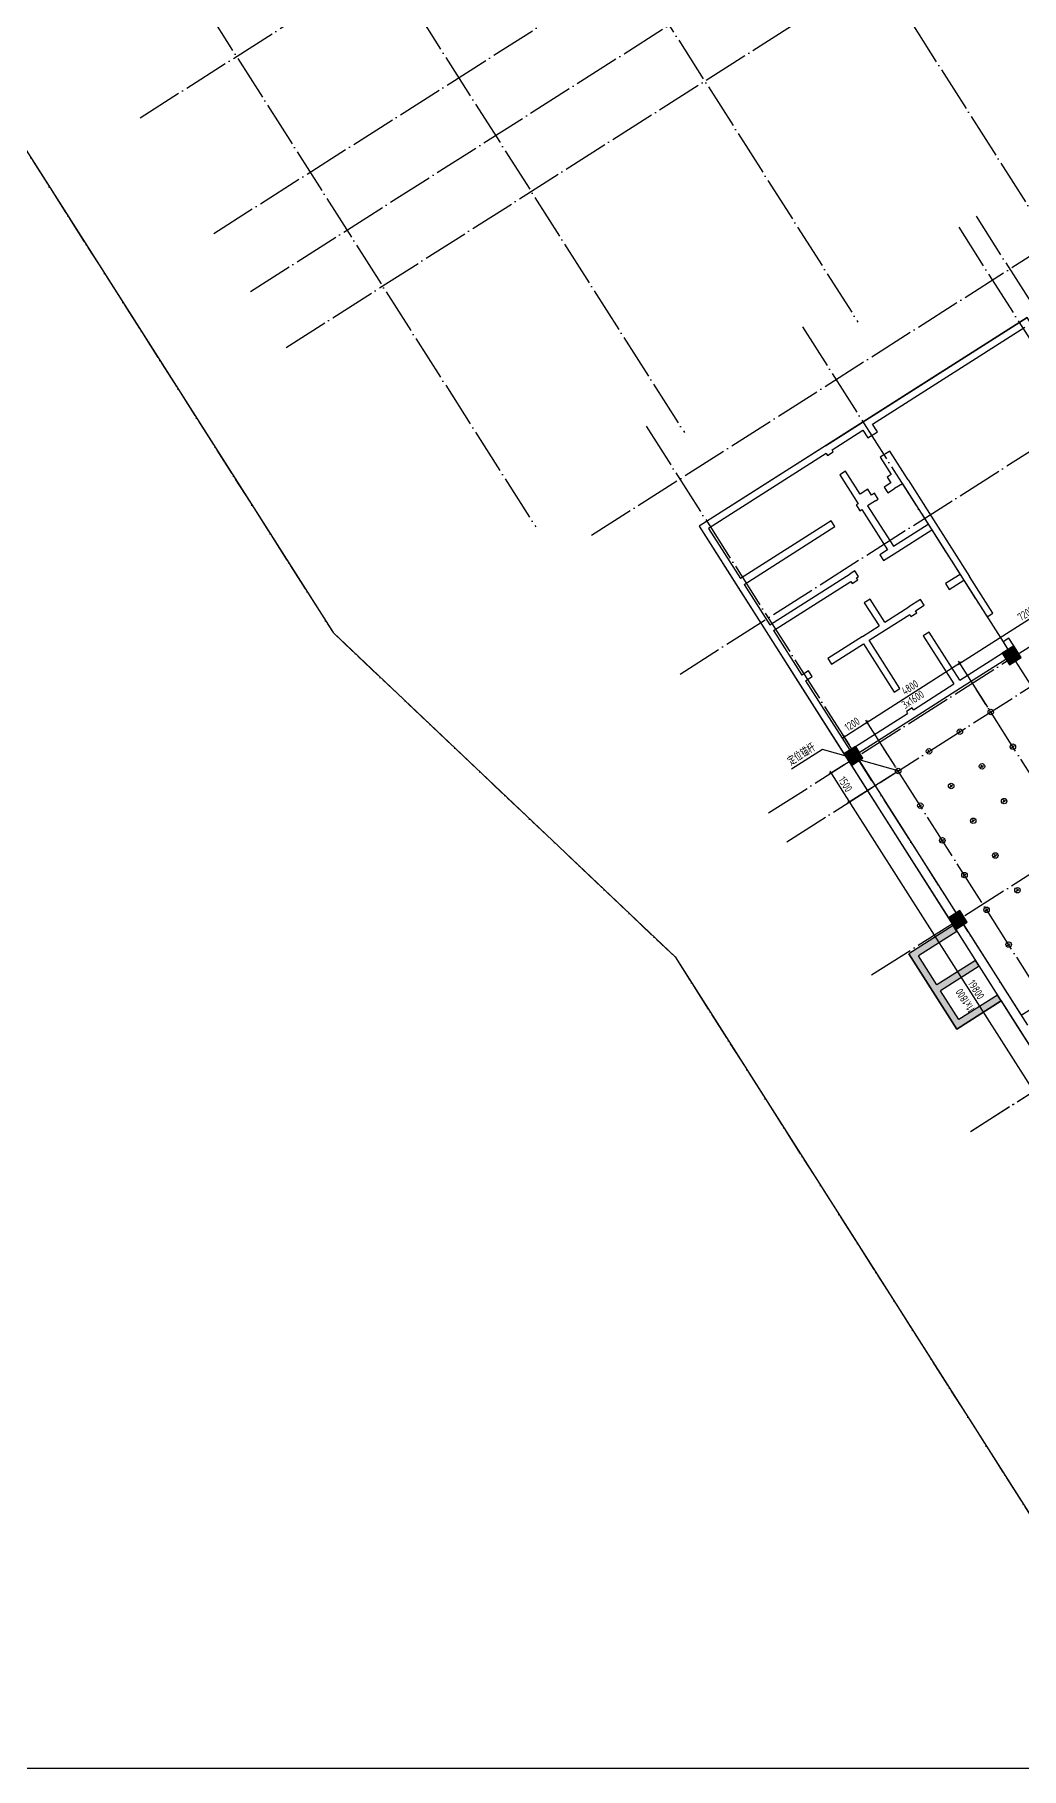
# Model space of a CAD drawing. Extents: x -190030 to 1780958, y -2186385 to 288330.
# Drawn here: x -60274 to -17122, y -6020 to 69791 of the extents above; entities that cross this region are included whole.
import ezdxf

# ---------------------------------------------------------------- set-up
doc = ezdxf.new("R2010")
doc.units = 0
doc.header["$LTSCALE"] = 1000
doc.header["$MEASUREMENT"] = 0
doc.linetypes.add('ACAD_ISO04W100', pattern=[30, 24, -3, 0, -3])
doc.linetypes.add('DOTE', pattern=[2.42, 2, -0.2, 0.02, -0.2])
doc.layers.add('04-不打印_辅助线', color=165, linetype='Continuous', plot=False)
doc.layers.add('04-不打印_面积', color=5, linetype='Continuous', plot=False)
for name, color, linetype in [('05-填充_天正', 26, 'Continuous'), ('A_AXIS-轴线', 1, 'DOTE'), ('A_STR-砼墙', 51, 'Continuous'), ('COLU', 7, 'Continuous'), ('COLU_HATCH', 251, 'Continuous'), ('DIM', 3, 'Continuous'), ('DOTE', 4, 'DOTE'), ('jc', 5, 'Continuous'), ('M-用地 红线', 20, 'ACAD_ISO04W100'), ('TEXT', 7, 'Continuous'), ('锚杆', 6, 'Continuous')]:
    doc.layers.add(name, color=color, linetype=linetype)
doc.styles.add('TSSD_Dimension', font='Tssdeng.shx', dxfattribs={"width": 0.7, "bigfont": 'hztxt.shx'})
doc.styles.add('TSSD_Rein', font='tssdeng.shx', dxfattribs={"width": 0.7, "bigfont": 'hztxt.shx'})
doc.dimstyles.new('TSSD_100_100', dxfattribs={"dimtxt": 350, "dimasz": 100, "dimexe": 100, "dimexo": 250, "dimgap": 100, "dimtad": 1, "dimdec": 0, "dimzin": 0, "dimdsep": 46, "dimtxsty": 'TSSD_Dimension', "dimblk": 'ARCHTICK', "dimblk1": 'ARCHTICK', "dimblk2": 'ARCHTICK', "dimcen": 0, "dimdle": 100, "dimclrt": 7, "dimadec": 0, "dimazin": 0, "dimtfac": 1, "dimtdec": 0, "dimtix": 1, "dimtmove": 2, "dimatfit": 3, "dimfxl": 1, "dimtolj": 1, "dimtzin": 0, "dimarcsym": 0})

# ---------------------------------------------------------------- blocks, each defined once
blk = doc.blocks.new('104 轴线')
for p, q in [((-222323, 95871), (-146948, -22631)), ((-229915, 91038), (-154540, -27464)), ((-237508, 86207), (-162134, -32294)), ((-244006, 82074), (-168631, -36427)), ((-185939, -18532), (-143075, 8732)), ((-158456, -48930), (-73109, 5398)), ((-182718, -23595), (-139855, 3669)), ((-153945, -56016), (-61764, 2663)), ((-181108, -26126), (-138245, 1138)), ((-179552, -28573), (-136688, -1309)), ((-166188, -36782), (-111041, -1677)), ((-149616, -62863), (-57436, -4184)), ((-149595, -62849), (-57415, -4171)), ((-162322, -42856), (-107174, -7751)), ((-150133, -23323), (-113808, -80389)), ((-149374, -22840), (-113048, -79905)), ((-156966, -27673), (-120641, -84738)), ((-163799, -32023), (-127474, -89088))]:
    blk.add_line(p, q)
at = {"layer": 'Defpoints'}
blk.add_lwpolyline([(13135, -2670), (19996, 9914), (18926, 200140), (-165691, 199501, 0.064843), (-234306, 190322, 0.064894), (-298282, 163874), (-300993, 152958), (-177498, -41043), (-162540, -55229), (-143745, -84755), (-123037, -89354), (13135, -2670)], format="xyb", close=True, dxfattribs=at)
blk = doc.blocks.new('A$C63741260')
at = {"layer": '04-不打印_辅助线'}
blk.add_lwpolyline([(0, -1242375), (416150, -1242375), (416150, -948025), (0, -948025)], close=True, dxfattribs=at)
blk.add_lwpolyline([(0, -1242375), (416150, -1242375), (416150, -948025), (0, -948025)], close=True, dxfattribs=at)
blk.add_lwpolyline([(0, -1242375), (416150, -1242375), (416150, -948025), (0, -948025)], close=True, dxfattribs=at)
blk.add_lwpolyline([(0, -1242375), (416150, -1242375), (416150, -948025), (0, -948025)], close=True, dxfattribs=at)
at = {"layer": '04-不打印_面积'}
blk.add_lwpolyline([(0, -1242375), (416150, -1242375), (416150, -948025), (0, -948025)], close=True, dxfattribs=at)
blk = doc.blocks.new('zhu1')
at = {"layer": 'COLU_HATCH'}
for points in [[(-32283, -100933), (-32605, -100427), (-33112, -100749), (-32789, -101255)], [(-39201, -105336), (-39523, -104830), (-40029, -105152), (-39707, -105659)], [(-34636, -112507), (-34958, -112001), (-35465, -112323), (-35142, -112829)]]:
    blk.add_hatch(color=8, dxfattribs=at).paths.add_polyline_path(points)
at = {"layer": 'A_STR-砼墙', "color": 8}
for p, q in [((-39068, -90553), (-32025, -86069)), ((-38781, -90726), (-32116, -86483)), ((-40840, -91681), (-39068, -90553)), ((-38566, -91063), (-38781, -90726)), ((-40840, -91681), (-46365, -95198)), ((-40552, -91853), (-39203, -90994)), ((-39203, -90994), (-38988, -91332)), ((-38988, -91332), (-38566, -91063)), ((-40805, -92014), (-45951, -95290)), ((-40805, -92014), (-40752, -92099)), ((-40752, -92099), (-40499, -91938)), ((-40499, -91938), (-40552, -91853)), ((-38029, -91907), (-38451, -92175)), ((-38451, -92175), (-37968, -92934)), ((-37224, -93172), (-38029, -91907)), ((-39962, -92781), (-40215, -92942)), ((-40215, -92942), (-39409, -94208)), ((-39317, -93794), (-39962, -92781)), ((-37968, -92934), (-38136, -93042)), ((-38136, -93042), (-37975, -93295)), ((-37224, -93172), (-36015, -95070)), ((-38980, -93579), (-39317, -93794)), ((-38819, -93832), (-38980, -93579)), ((-38692, -93751), (-38819, -93832)), ((-38531, -94004), (-38692, -93751)), ((-38658, -94085), (-38531, -94004)), ((-37975, -93295), (-38270, -93483)), ((-38270, -93483), (-38109, -93736)), ((-38109, -93736), (-37814, -93548)), ((-37477, -93333), (-37814, -93548)), ((-37477, -93333), (-36349, -95105)), ((-39409, -94208), (-39494, -94261)), ((-39494, -94261), (-39333, -94515)), ((-39333, -94515), (-39248, -94461)), ((-39248, -94461), (-38120, -96232)), ((-38658, -94085), (-38995, -94300)), ((-38995, -94300), (-37867, -96071)), ((-46365, -95198), (-44647, -97898)), ((-45951, -95290), (-44555, -97483)), ((-40590, -94960), (-44555, -97483)), ((-44394, -97736), (-40429, -95213)), ((-40429, -95213), (-40590, -94960)), ((-37867, -96071), (-36349, -95105)), ((-37833, -96405), (-36188, -95358)), ((-36188, -95358), (-34953, -97298)), ((-36015, -95070), (-34539, -97390)), ((-38120, -96232), (-38458, -96447)), ((-38458, -96447), (-38297, -96700)), ((-38297, -96700), (-37833, -96405)), ((-44394, -97736), (-43266, -99508)), ((-43266, -99508), (-39765, -97279)), ((-43105, -99761), (-39731, -97613)), ((-39555, -97145), (-39765, -97279)), ((-39731, -97613), (-39677, -97697)), ((-39677, -97697), (-39424, -97536)), ((-39393, -97398), (-39555, -97145)), ((-39478, -97452), (-39393, -97398)), ((-39424, -97536), (-39478, -97452)), ((-34953, -97298), (-35585, -97701)), ((-35585, -97701), (-35424, -97954)), ((-35424, -97954), (-34792, -97551)), ((-34792, -97551), (-33771, -99154)), ((-33518, -98993), (-34539, -97390)), ((-44647, -97898), (-43439, -99796)), ((-44647, -97898), (-44647, -97898)), ((-38887, -98380), (-39140, -98541)), ((-39140, -98541), (-38496, -99553)), ((-38243, -99392), (-38887, -98380)), ((-36682, -98399), (-37188, -98721)), ((-36521, -98652), (-36682, -98399)), ((-38243, -99392), (-37188, -98721)), ((-38208, -99726), (-37154, -99055)), ((-37154, -99055), (-37100, -99139)), ((-37100, -99139), (-36847, -98978)), ((-36901, -98894), (-36521, -98652)), ((-36847, -98978), (-36901, -98894)), ((-33771, -99154), (-33518, -98993)), ((-43439, -99796), (-42043, -101989)), ((-43105, -99761), (-41870, -101701)), ((-39213, -100010), (-40731, -100976)), ((-39213, -100010), (-38496, -99553)), ((-38925, -100182), (-38208, -99726)), ((-36310, -99822), (-36563, -99983)), ((-36563, -99983), (-35221, -102092)), ((-34967, -101930), (-36310, -99822)), ((-40570, -101229), (-39178, -100343)), ((-39178, -100343), (-37836, -102452)), ((-37583, -102291), (-38925, -100182)), ((-34967, -101930), (-33112, -100749)), ((-33112, -100749), (-32950, -101002)), ((-32820, -100089), (-33073, -100251)), ((-33073, -100251), (-32858, -100588)), ((-32858, -100588), (-32605, -100427)), ((-32605, -100427), (-32820, -100089)), ((-41575, -101513), (-41870, -101701)), ((-41414, -101766), (-41575, -101513)), ((-40731, -100976), (-40570, -101229)), ((-34933, -102264), (-32950, -101002)), ((-42043, -101989), (-40029, -105152)), ((-41709, -101954), (-41414, -101766)), ((-41709, -101954), (-39776, -104991)), ((-37836, -102452), (-37583, -102291)), ((-36992, -103219), (-35221, -102092)), ((-36957, -103553), (-34933, -102264)), ((-39523, -104830), (-37245, -103380)), ((-39362, -105083), (-36957, -103553)), ((-37046, -103135), (-37299, -103296)), ((-37299, -103296), (-37245, -103380)), ((-36992, -103219), (-37046, -103135)), ((-39776, -104991), (-40029, -105152)), ((-39523, -104830), (-39362, -105083)), ((-39369, -105444), (-39707, -105659)), ((-39707, -105659), (-38364, -107768)), ((-39369, -105444), (-38027, -107553)), ((-38027, -107553), (-35127, -112108)), ((-38364, -107768), (-35465, -112323)), ((-35127, -112108), (-35465, -112323)), ((-35250, -112660), (-37190, -113895)), ((-35089, -112913), (-36776, -113987)), ((-35089, -112913), (-35250, -112660)), ((-34805, -112614), (-35142, -112829)), ((-35142, -112829), (-32538, -116920)), ((-34805, -112614), (-32281, -116579)), ((-32281, -116579), (-27219, -113357)), ((-36143, -115540), (-37190, -113895)), ((-35970, -115253), (-36776, -113987)), ((-34283, -114179), (-35970, -115253)), ((-34122, -114432), (-35809, -115506)), ((-34122, -114432), (-34283, -114179)), ((-35096, -117185), (-36143, -115540)), ((-35004, -116771), (-35809, -115506)), ((-33155, -115950), (-35096, -117185)), ((-33317, -115697), (-35004, -116771)), ((-33155, -115950), (-33317, -115697)), ((-32538, -116920), (-31115, -119156))]:
    blk.add_line(p, q, dxfattribs=at)
at = {"layer": 'COLU', "color": 8}
for points in [[(-32283, -100933), (-32605, -100427), (-33112, -100749), (-32789, -101255), (-32283, -100933)], [(-39201, -105336), (-39523, -104830), (-40029, -105152), (-39707, -105659), (-39201, -105336)], [(-34636, -112507), (-34958, -112001), (-35465, -112323), (-35142, -112829), (-34636, -112507)]]:
    blk.add_lwpolyline(points, dxfattribs=at)
blk = doc.blocks.new('maogan1')
at = {"layer": '锚杆'}
for p, q in [((-1382074, -58863), (-1381931, -58863)), ((-1382052, -58863), (-1381929, -58863)), ((-1382000, -58920), (-1382000, -58800))]:
    blk.add_line(p, q, dxfattribs=at)
blk.add_circle((-1382000, -58863), 120, dxfattribs=at)
blk = doc.blocks.new('_ArchTick')
at = {"color": 0, "linetype": 'ByBlock', "const_width": 0.4}
blk.add_lwpolyline([(-0.5, -0.5), (0.5, 0.5)], dxfattribs=at)
blk = doc.blocks.new('*D249')
at = {"layer": 'Defpoints', "color": 0, "transparency": 16777216}
for p in [(-24663, 38000), (-24658, 36224), (-24645, 36233)]:
    blk.add_point(p, dxfattribs=at)
at = {"layer": 'DIM', "color": 0, "lineweight": -2, "transparency": 16777216}
for p, q in [((-24874, 37865), (-25535, 37445)), ((-25504, 37583), (-24591, 36149)), ((-24447, 36359), (-24560, 36287))]:
    blk.add_line(p, q, dxfattribs=at)
at = {"layer": 'DIM', "color": 0, "lineweight": -2, "transparency": 16777216, "xscale": 100, "yscale": 100, "zscale": 100}
for p, rotation in [((-25450, 37499), 122.4790463259769), ((-24645, 36233), 302.4790463259769)]:
    blk.add_blockref('_ArchTick', p, dxfattribs=dict(at, rotation=rotation))
at = {"layer": 'DIM', "color": 7, "transparency": 16777216, "insert": (-24815, 37014), "char_height": 350, "attachment_point": 5, "rotation": 302.47905, "style": 'TSSD_Dimension'}
blk.add_mtext('\\A1;1500', dxfattribs=at)
blk = doc.blocks.new('*D250')
at = {"layer": 'Defpoints', "color": 0, "transparency": 16777216}
for p in [(-22508, 37593), (-11875, 20890), (-14012, 19530)]:
    blk.add_point(p, dxfattribs=at)
at = {"layer": 'DIM', "color": 0, "lineweight": -2, "transparency": 16777216}
for p, q in [((-22719, 37459), (-24729, 36179)), ((-24698, 36317), (-13959, 19446)), ((-12086, 20756), (-14097, 19476))]:
    blk.add_line(p, q, dxfattribs=at)
at = {"layer": 'DIM', "color": 0, "lineweight": -2, "transparency": 16777216, "xscale": 100, "yscale": 100, "zscale": 100}
for p, rotation in [((-24645, 36233), 122.4790463259769), ((-14012, 19530), 302.4790463259769)]:
    blk.add_blockref('_ArchTick', p, dxfattribs=dict(at, rotation=rotation))
at = {"layer": 'DIM', "color": 7, "transparency": 16777216, "insert": (-19096, 28029), "char_height": 350, "attachment_point": 5, "rotation": 302.47905, "style": 'TSSD_Dimension'}
blk.add_mtext('\\A1;19800', dxfattribs=at)
blk = doc.blocks.new('*D253')
at = {"layer": 'Defpoints', "color": 0, "transparency": 16777216}
for p in [(-19818, 42307), (-18459, 40171), (-22508, 37593)]:
    blk.add_point(p, dxfattribs=at)
at = {"layer": 'DIM', "color": 0, "lineweight": -2, "transparency": 16777216}
for p, q in [((-23952, 39676), (-19734, 42361)), ((-18593, 40382), (-19872, 42391)), ((-22642, 37804), (-23921, 39814))]:
    blk.add_line(p, q, dxfattribs=at)
at = {"layer": 'DIM', "color": 0, "lineweight": -2, "transparency": 16777216, "xscale": 100, "yscale": 100, "zscale": 100}
for p, rotation in [((-19818, 42307), 32.4790463269994), ((-23867, 39729), 212.4790463269994)]:
    blk.add_blockref('_ArchTick', p, dxfattribs=dict(at, rotation=rotation))
at = {"layer": 'DIM', "color": 7, "transparency": 16777216, "insert": (-21991, 41250), "char_height": 350, "attachment_point": 5, "rotation": 32.47905, "style": 'TSSD_Dimension'}
blk.add_mtext('\\A1;4800', dxfattribs=at)
blk = doc.blocks.new('*D254')
at = {"layer": 'Defpoints', "color": 0, "transparency": 16777216}
for p in [(-23867, 39729), (-22508, 37593), (-23520, 36949)]:
    blk.add_point(p, dxfattribs=at)
at = {"layer": 'DIM', "color": 0, "lineweight": -2, "transparency": 16777216}
for p, q in [((-24964, 39031), (-23783, 39783)), ((-22642, 37804), (-23921, 39814)), ((-23654, 37160), (-24933, 39169))]:
    blk.add_line(p, q, dxfattribs=at)
at = {"layer": 'DIM', "color": 0, "lineweight": -2, "transparency": 16777216, "xscale": 100, "yscale": 100, "zscale": 100}
for p, rotation in [((-23867, 39729), 32.4790463269994), ((-24880, 39085), 212.4790463269994)]:
    blk.add_blockref('_ArchTick', p, dxfattribs=dict(at, rotation=rotation))
at = {"layer": 'DIM', "color": 7, "transparency": 16777216, "insert": (-24521, 39639), "char_height": 350, "attachment_point": 5, "rotation": 32.47905, "style": 'TSSD_Dimension'}
blk.add_mtext('\\A1;1200', dxfattribs=at)
blk = doc.blocks.new('*D255')
at = {"layer": 'Defpoints', "color": 0, "transparency": 16777216}
for p in [(-13744, 46173), (-12385, 44037), (-18459, 40171)]:
    blk.add_point(p, dxfattribs=at)
at = {"layer": 'DIM', "color": 0, "lineweight": -2, "transparency": 16777216}
for p, q in [((-12519, 44248), (-13798, 46258)), ((-19903, 42253), (-13660, 46227)), ((-18593, 40382), (-19872, 42391))]:
    blk.add_line(p, q, dxfattribs=at)
at = {"layer": 'DIM', "color": 0, "lineweight": -2, "transparency": 16777216, "xscale": 100, "yscale": 100, "zscale": 100}
for p, rotation in [((-13744, 46173), 32.4790463269994), ((-19818, 42307), 212.4790463269994)]:
    blk.add_blockref('_ArchTick', p, dxfattribs=dict(at, rotation=rotation))
at = {"layer": 'DIM', "color": 7, "transparency": 16777216, "insert": (-16929, 44472), "char_height": 350, "attachment_point": 5, "rotation": 32.47905, "style": 'TSSD_Dimension'}
blk.add_mtext('\\A1;7200', dxfattribs=at)

msp = doc.modelspace()

# ---------------------------------------------------------------- hatches: boundary and pattern name
at = {"layer": '05-填充_天正'}
for points in [[(-20098.8, 30829.2), (-22039, 29594.1), (-21624.9, 29502.1), (-19937.7, 30576.1)], [(-20823.2, 28056.5), (-20819.4, 28236.7), (-21624.9, 29502.1), (-22039, 29594.1), (-20991.9, 27949.1)], [(-19132.2, 29310.7), (-20819.4, 28236.7), (-20823.2, 28056.5), (-20658.3, 27983.7), (-18971.1, 29057.6)], [(-19944.8, 26304.1), (-19852.8, 26718.3), (-20658.3, 27983.7), (-20823.2, 28056.5), (-20991.9, 27949.1)], [(-18165.6, 27792.3), (-19852.8, 26718.3), (-19944.8, 26304.1), (-18004.5, 27539.2)]]:
    msp.add_hatch(color=8, dxfattribs=at).paths.add_polyline_path(points)

# ---------------------------------------------------------------- linework, layer by layer
at = {"color": 8}
msp.add_line((-25401.4, 51636.2), (-24051.7, 52495.4), dxfattribs=at)
at = {"layer": '04-不打印_辅助线'}
msp.add_lwpolyline([(-190030.1, -6020), (226119.9, -6020), (226119.9, 288330), (-190030.1, 288330)], close=True, dxfattribs=at)
at = {"layer": 'A_STR-砼墙', "color": 8}
for p, q in [((-20098.8, 30829.2), (-22039, 29594.1)), ((-19937.7, 30576.1), (-21624.9, 29502.1)), ((-19937.7, 30576.1), (-20098.8, 30829.2)), ((-20991.9, 27949.1), (-22039, 29594.1)), ((-20819.4, 28236.7), (-21624.9, 29502.1)), ((-19132.2, 29310.7), (-20819.4, 28236.7)), ((-18971.1, 29057.6), (-20658.3, 27983.7)), ((-18971.1, 29057.6), (-19132.2, 29310.7)), ((-19944.8, 26304.1), (-20991.9, 27949.1)), ((-19852.8, 26718.3), (-20658.3, 27983.7)), ((-18004.5, 27539.2), (-19944.8, 26304.1)), ((-18165.6, 27792.3), (-19852.8, 26718.3)), ((-18004.5, 27539.2), (-18165.6, 27792.3))]:
    msp.add_line(p, q, dxfattribs=at)
at = {"layer": 'Defpoints', "color": 8}
msp.add_lwpolyline([(143408.1, 82020), (150269.1, 94604), (149199.1, 284830), (-35417.9, 284191, 0.0648429), (-104032.9, 275012, 0.0648942), (-168008.9, 248564), (-170719.9, 237648), (-47224.9, 43647), (-32266.9, 29461), (-13471.9, -65), (7236.1, -4664), (143408.1, 82020)], format="xyb", close=True, dxfattribs=at)
at = {"layer": 'DIM'}
for p, q in [((-25811.8, 38538.7), (-27166.6, 37676.3)), ((-22507.8, 37593.3), (-25811.8, 38538.7))]:
    msp.add_line(p, q, dxfattribs=at)
at = {"layer": 'DOTE'}
for p, q in [((-27376.6, 34494), (64800.2, 93169.7)), ((6020.6, 1715.2), (-19097.4, 41174.5)), ((1945.3, -821.4), (-23146.7, 38596.9))]:
    msp.add_line(p, q, dxfattribs=at)
at = {"layer": 'jc', "color": 8}
msp.add_lwpolyline([(31094, 73966.6), (-10537.1, 47467), (-16873.6, 57420.3), (-31214.6, 48291.4), (-20098.8, 30829.2), (-22039, 29594.1), (-19944.8, 26304.1), (-18004.5, 27539.2), (-2539.1, 3243.9), (-92.7, 4801.2), (1840.2, 1764.6), (3696.1, 2945.9), (1763.1, 5982.5), (11211.3, 11996.9), (13627.8, 8200.8), (86851.1, 54811.8)], dxfattribs=at)
at = {"layer": 'M-用地 红线', "color": 8, "ltscale": 0.05}
msp.add_line((-170719.9, 237648), (-47224.9, 43647), dxfattribs=at)
msp.add_lwpolyline([(143408.1, 82020), (150269.1, 94604), (149199.1, 284830), (-35417.9, 284191, 0.0648429), (-104032.9, 275012, 0.0648942), (-168008.9, 248564), (-170719.9, 237648), (-47224.9, 43647), (-32266.9, 29461), (-13471.9, -65), (7236.1, -4664), (143408.1, 82020)], format="xyb", close=True, dxfattribs=at)
msp.add_lwpolyline([(143408.1, 82020), (150269.1, 94604), (149199.1, 284830), (-35417.9, 284191, 0.0648429), (-104032.9, 275012, 0.0648942), (-168008.9, 248564), (-170719.9, 237648), (-47224.9, 43647), (-32266.9, 29461), (-13471.9, -65), (7236.1, -4664), (143408.1, 82020)], format="xyb", close=True, dxfattribs=at)

# ---------------------------------------------------------------- block references
at = {"layer": '04-不打印_面积'}
msp.add_blockref('A$C63741260', (-190030.1, 1236354.8), dxfattribs=at)
at = {"layer": '05-填充_天正', "color": 8, "rotation": 359.9998411280657}
msp.add_blockref('zhu1', (15151.3, 143489.5), dxfattribs=at)
at = {"layer": 'A_AXIS-轴线', "rotation": 7.036962474964308e-07}
msp.add_blockref('104 轴线', (130273.5, 84689.5), dxfattribs=at)
at = {"layer": '锚杆', "rotation": 32.30633760721886}
for p in [(1118152.3, 828526.5), (1116802.6, 827667.3), (1119118.9, 827008), (1115452.8, 826808.1), (1117769.2, 826148.8), (1114103.1, 825948.9), (1116419.4, 825289.6), (1118735.8, 824630.4), (1115069.7, 824430.4), (1117386, 823771.2), (1116036.3, 822912), (1118352.6, 822252.7), (1117002.9, 821393.5), (1119319.2, 820734.3), (1117969.5, 819875.1), (1118936.1, 818356.6)]:
    msp.add_blockref('maogan1', p, dxfattribs=at)

# ---------------------------------------------------------------- texts
at = {"layer": 'TEXT', "style": 'TSSD_Rein', "width": 0.7}
for s, rotation, p in [('3x1600', 32.479046, (-22210.4, 40292)), ('定位锚杆', 32.479046, (-27189.3, 37806)), ('11x1800', 122.479046, (-19124.4, 27170.2))]:
    msp.add_text(s, height=350, rotation=rotation, dxfattribs=at).set_placement(p)

# ---------------------------------------------------------------- dimensions: what is measured, and where the dimension line sits
at = {"layer": 'DIM'}
for base, p1, p2, angle, picture, middle in [((-13744.4, 46173.2), (-18458.5, 40170.8), (-12384.7, 44037.2), 32.479046, '*D255', (-16929, 44472)), ((-19818.2, 42306.8), (-22507.8, 37593.3), (-18458.5, 40170.8), 32.479046, '*D253', (-21990.5, 41250.1)), ((-23867.5, 39729.3), (-23520.1, 36948.9), (-22507.8, 37593.3), 32.479046, '*D254', (-24521.3, 39639.1)), ((-24644.6, 36233), (-24663.1, 37999.7), (-24658.3, 36224.4), 122.479046, '*D249', (-24815.5, 37013.5)), ((-14012.2, 19530), (-22507.6, 37593.4), (-11875.3, 20890.2), 122.479046, '*D250', (-19096.4, 28029.2))]:
    dim = msp.add_linear_dim(base=base, p1=p1, p2=p2, angle=angle, dimstyle='TSSD_100_100', dxfattribs=at)
    dim.commit()
    dim.dimension.update_dxf_attribs({"geometry": picture, "text_midpoint": middle})

doc.saveas('drawing.dxf')
